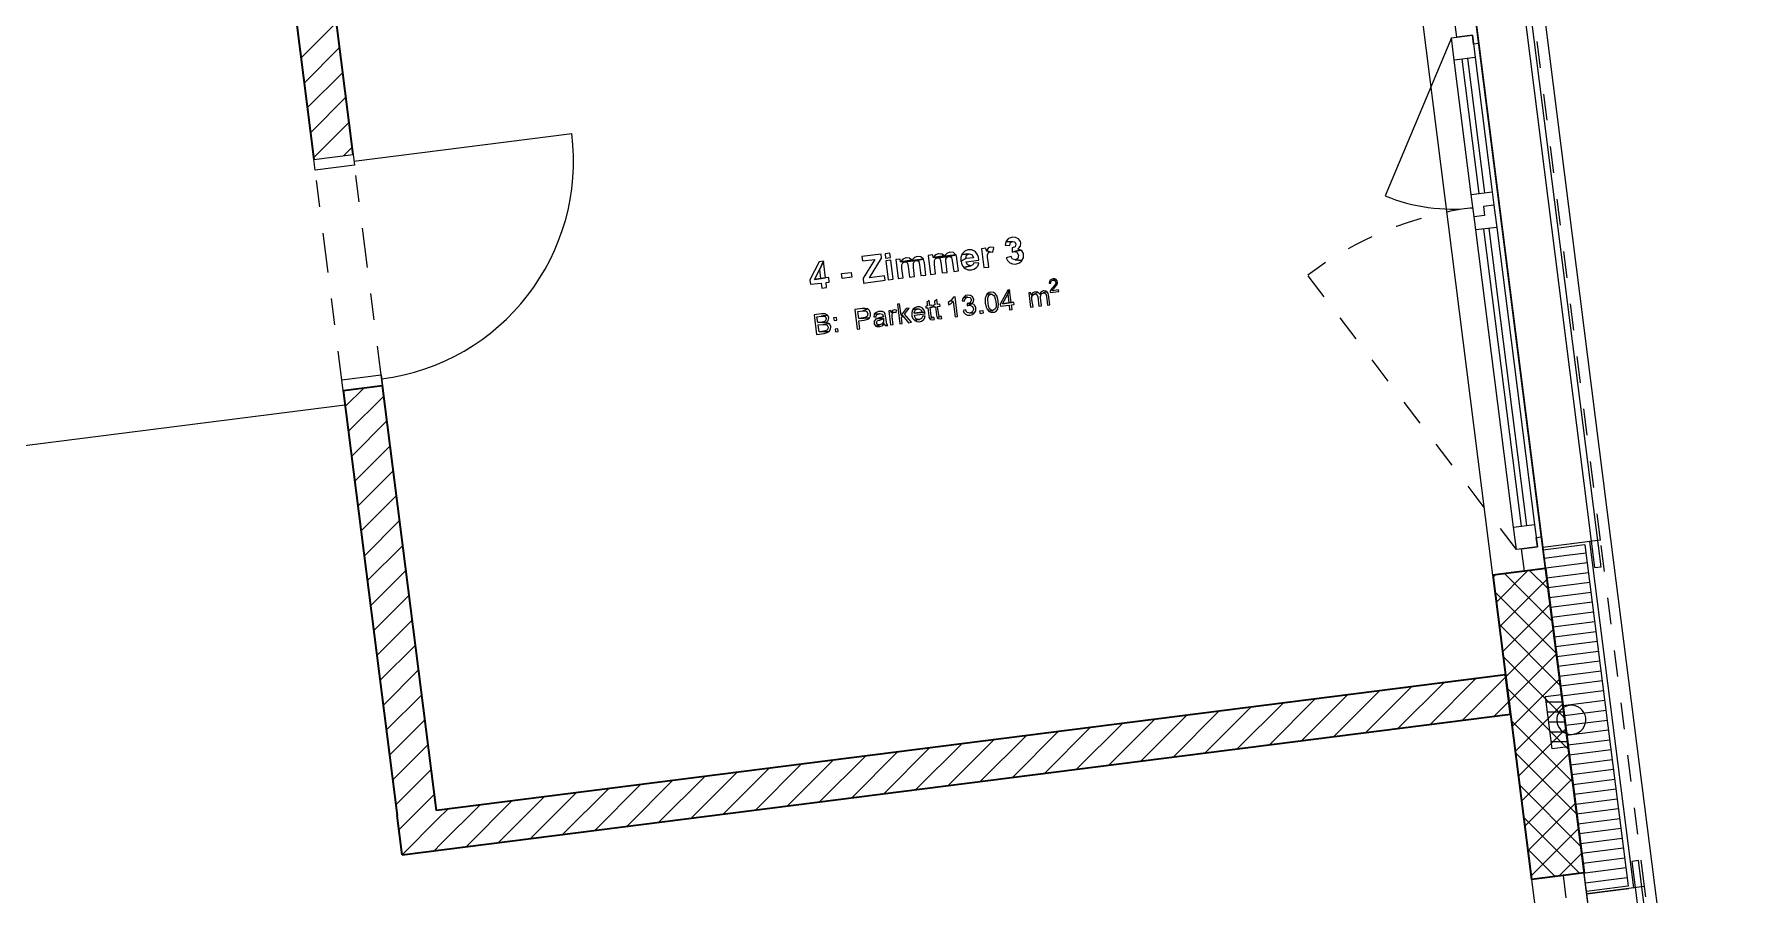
# Model space of a CAD drawing. Header units: metres. Extents: x 2713679.5 to 2713747.3, y 1226017.1 to 1226104.2.
# Drawn here: x 2713704.57 to 2713711.03, y 1226025.44 to 1226028.69 of the extents above; entities that cross this region are included whole.
import ezdxf

# ---------------------------------------------------------------- set-up
doc = ezdxf.new("R2010")
doc.units = ezdxf.units.M
doc.header["$MEASUREMENT"] = 0
doc.linetypes.add('Strich 2_1mm', pattern=[0.15, 0.1, -0.05])
doc.linetypes.add('Strichpunkt 3_1_1mm Achsen', pattern=[0.25, 0.15, -0.05, 0, -0.05])
doc.layers.add('plangrafiken', color=251, linetype='Continuous')
doc.layers.add('waende_stuetzen', color=250, linetype='Continuous')
doc.layers.add('raum', color=7, linetype='Continuous', true_color=0x000000)
doc.layers.add('texte', color=7, linetype='Continuous', true_color=0x000000)

msp = doc.modelspace()

# ---------------------------------------------------------------- linework, layer by layer
at = {"layer": 'plangrafiken', "color": 7, "linetype": 'Continuous', "lineweight": 13}
for p, q in [((2713710.195, 1226028.8156), (2713710.467, 1226026.6728)), ((2713710.4918, 1226026.6759), (2713710.2198, 1226028.8187)), ((2713710.467, 1226026.6728), (2713710.4918, 1226026.6759)), ((2713710.2845, 1226026.1646), (2713710.345, 1226026.1646)), ((2713710.2893, 1226026.1271), (2713710.3497, 1226026.1271)), ((2713710.294, 1226026.0896), (2713710.3545, 1226026.0896)), ((2713710.2988, 1226026.0521), (2713710.3593, 1226026.0521)), ((2713710.3035, 1226026.0146), (2713710.364, 1226026.0146)), ((2713710.6328, 1226025.5648), (2713710.608, 1226025.5617)), ((2713710.608, 1226025.5617), (2713710.9529, 1226022.8435)), ((2713710.9777, 1226022.8466), (2713710.6328, 1226025.5648))]:
    msp.add_line(p, q, dxfattribs=at)
at = {"layer": 'plangrafiken', "color": 7, "linetype": 'Continuous', "lineweight": 18}
for p, q in [((2713710.2818, 1226026.1856), (2713710.3414, 1226026.1931)), ((2713710.3414, 1226026.1931), (2713710.3665, 1226025.9947)), ((2713710.307, 1226025.9872), (2713710.2818, 1226026.1856)), ((2713710.3665, 1226025.9947), (2713710.307, 1226025.9872))]:
    msp.add_line(p, q, dxfattribs=at)
for start, end in [(97.23257, 277.23258), (277.23258, 97.23257)]:
    msp.add_arc((2713710.3787, 1226026.0971), 0.055, start, end, dxfattribs=at)
at = {"layer": 'raum', "color": 255, "linetype": 'Continuous', "lineweight": 13}
msp.add_line((2713704.5019, 1226027.1304), (2713705.7419, 1226027.2878), dxfattribs=at)
at = {"layer": 'texte'}
for points in [[(2713708.0996, 1226027.8734), (2713708.0972, 1226027.8734), (2713708.0856, 1226027.8687), (2713708.077, 1226027.8602), (2713708.0739, 1226027.8563), (2713708.1019, 1226027.8594), (2713708.1128, 1226027.8563), (2713708.1135, 1226027.8555), (2713708.1182, 1226027.8439), (2713708.0902, 1226027.8408), (2713708.0708, 1226027.8314), (2713708.0716, 1226027.8299), (2713708.0747, 1226027.8175), (2713708.0817, 1226027.8074), (2713708.1089, 1226027.8128), (2713708.1089, 1226027.8128), (2713708.0972, 1226027.8167), (2713708.0964, 1226027.8175), (2713708.091, 1226027.8291), (2713708.1392, 1226027.8346), (2713708.1369, 1226027.8462), (2713708.1322, 1226027.8579), (2713708.126, 1226027.8664), (2713708.1229, 1226027.8687), (2713708.112, 1226027.8734)], [(2713708.1656, 1226027.8804), (2713708.1485, 1226027.8781), (2713708.1571, 1226027.8066), (2713708.1765, 1226027.8089), (2713708.1734, 1226027.8307), (2713708.1718, 1226027.8454), (2713708.1718, 1226027.8555), (2713708.1757, 1226027.8641), (2713708.1819, 1226027.8664), (2713708.1672, 1226027.8703)], [(2713708.1819, 1226027.8843), (2713708.1742, 1226027.8812), (2713708.1742, 1226027.8804), (2713708.1672, 1226027.8703), (2713708.1819, 1226027.8664), (2713708.1913, 1226027.8649), (2713708.1951, 1226027.882), (2713708.1944, 1226027.8827)], [(2713708.2402, 1226027.9037), (2713708.2379, 1226027.8913), (2713708.2558, 1226027.8905), (2713708.2589, 1226027.9014), (2713708.2666, 1226027.9053)], [(2713708.2651, 1226027.9216), (2713708.262, 1226027.9208), (2713708.2511, 1226027.9162), (2713708.2495, 1226027.9154), (2713708.2418, 1226027.9068), (2713708.2402, 1226027.9037), (2713708.2666, 1226027.9053), (2713708.2752, 1226027.9037), (2713708.2791, 1226027.8959), (2713708.276, 1226027.8858), (2713708.276, 1226027.8858), (2713708.2651, 1226027.8812), (2713708.2643, 1226027.8656), (2713708.2729, 1226027.868), (2713708.2977, 1226027.8726), (2713708.2861, 1226027.8765), (2713708.2892, 1226027.8788), (2713708.2962, 1226027.8882), (2713708.2977, 1226027.8998), (2713708.2962, 1226027.9053), (2713708.2892, 1226027.9154), (2713708.2884, 1226027.9154), (2713708.2775, 1226027.9208)], [(2713708.2977, 1226027.8726), (2713708.2729, 1226027.868), (2713708.283, 1226027.8649), (2713708.283, 1226027.8649), (2713708.2884, 1226027.854), (2713708.2884, 1226027.8532), (2713708.2861, 1226027.8415), (2713708.2767, 1226027.8361), (2713708.3016, 1226027.833), (2713708.307, 1226027.8439), (2713708.3078, 1226027.8555), (2713708.307, 1226027.8602), (2713708.3008, 1226027.8703)], [(2713707.5509, 1226027.8307), (2713707.5346, 1226027.8283), (2713707.4996, 1226027.7599), (2713707.5019, 1226027.7436), (2713707.5423, 1226027.7483), (2713707.5447, 1226027.7289), (2713707.5633, 1226027.7312), (2713707.561, 1226027.7506), (2713707.5726, 1226027.7522), (2713707.5711, 1226027.7693), (2713707.5587, 1226027.7677), (2713707.5175, 1226027.7623), (2713707.5361, 1226027.7988)], [(2713707.5509, 1226027.8307), (2713707.5361, 1226027.7988), (2713707.54, 1226027.7654), (2713707.5175, 1226027.7623), (2713707.5587, 1226027.7677)], [(2713707.7693, 1226027.8579), (2713707.6962, 1226027.8485), (2713707.6985, 1226027.8322), (2713707.7452, 1226027.8377), (2713707.7009, 1226027.7669), (2713707.7032, 1226027.7483), (2713707.784, 1226027.7592), (2713707.7817, 1226027.7755), (2713707.725, 1226027.7685), (2713707.7708, 1226027.8423)], [(2713707.8027, 1226027.8618), (2713707.784, 1226027.8594), (2713707.7864, 1226027.8423), (2713707.805, 1226027.8447)], [(2713707.8066, 1226027.8346), (2713707.7871, 1226027.8322), (2713707.7965, 1226027.7607), (2713707.8151, 1226027.7631)], [(2713707.8415, 1226027.8392), (2713707.8244, 1226027.8369), (2713707.8338, 1226027.7654), (2713707.8524, 1226027.7677), (2713707.8478, 1226027.8027), (2713707.8478, 1226027.8058), (2713707.8478, 1226027.8175), (2713707.8516, 1226027.8252), (2713707.8594, 1226027.8283), (2713707.9022, 1226027.8338), (2713707.9294, 1226027.8392), (2713707.9294, 1226027.8392), (2713707.8431, 1226027.8291)], [(2713707.906, 1226027.8493), (2713707.8952, 1226027.8447), (2713707.8944, 1226027.8439), (2713707.8858, 1226027.8346), (2713707.8431, 1226027.8291), (2713707.9294, 1226027.8392), (2713707.92, 1226027.8478), (2713707.9185, 1226027.8478)], [(2713707.8641, 1226027.8439), (2713707.8625, 1226027.8431), (2713707.8516, 1226027.8392), (2713707.8431, 1226027.8291), (2713707.8858, 1226027.8346), (2713707.8765, 1226027.8423), (2713707.8765, 1226027.8423)], [(2713707.9022, 1226027.8338), (2713707.8594, 1226027.8283), (2713707.8656, 1226027.8276), (2713707.8687, 1226027.8237), (2713707.8695, 1226027.8229), (2713707.8718, 1226027.8105), (2713707.8765, 1226027.7708), (2713707.8959, 1226027.7732), (2713707.8913, 1226027.8074), (2713707.8913, 1226027.8112), (2713707.8913, 1226027.8229), (2713707.8952, 1226027.8307)], [(2713707.9294, 1226027.8392), (2713707.9022, 1226027.8338), (2713707.9115, 1226027.8307), (2713707.9115, 1226027.8299), (2713707.9146, 1226027.8175), (2713707.92, 1226027.7763), (2713707.9387, 1226027.7786), (2713707.9332, 1226027.8244), (2713707.9325, 1226027.8283)], [(2713707.9651, 1226027.8548), (2713707.9472, 1226027.8524), (2713707.9566, 1226027.7809), (2713707.9752, 1226027.7833), (2713707.9713, 1226027.8182), (2713707.9705, 1226027.8213), (2713707.9705, 1226027.833), (2713707.9752, 1226027.8408), (2713707.9822, 1226027.8439), (2713708.0257, 1226027.8493), (2713708.0529, 1226027.8548), (2713708.0521, 1226027.8555), (2713707.9659, 1226027.8454)], [(2713708.0296, 1226027.8649), (2713708.018, 1226027.8602), (2713708.0172, 1226027.8602), (2713708.0086, 1226027.8509), (2713707.9659, 1226027.8454), (2713708.0521, 1226027.8555), (2713708.0428, 1226027.8633), (2713708.042, 1226027.8641)], [(2713707.9869, 1226027.8594), (2713707.9853, 1226027.8594), (2713707.9744, 1226027.8548), (2713707.9659, 1226027.8454), (2713708.0086, 1226027.8509), (2713707.9993, 1226027.8579), (2713707.9993, 1226027.8579)], [(2713708.0257, 1226027.8493), (2713707.9822, 1226027.8439), (2713707.9884, 1226027.8431), (2713707.9923, 1226027.8392), (2713707.9923, 1226027.8384), (2713707.9946, 1226027.826), (2713708.0001, 1226027.7864), (2713708.0187, 1226027.7887), (2713708.0148, 1226027.8229), (2713708.0141, 1226027.8268), (2713708.0141, 1226027.8384), (2713708.0187, 1226027.8462)], [(2713708.0529, 1226027.8548), (2713708.0257, 1226027.8493), (2713708.0343, 1226027.8462), (2713708.035, 1226027.8454), (2713708.0382, 1226027.833), (2713708.0436, 1226027.7918), (2713708.0622, 1226027.7941), (2713708.056, 1226027.84), (2713708.056, 1226027.8439)], [(2713708.0739, 1226027.8563), (2713708.0708, 1226027.8447), (2713708.0708, 1226027.8314), (2713708.0902, 1226027.8408), (2713708.0902, 1226027.8415), (2713708.0926, 1226027.8532), (2713708.1019, 1226027.8594)], [(2713708.1198, 1226027.8244), (2713708.1166, 1226027.8167), (2713708.1089, 1226027.8128), (2713708.0817, 1226027.8074), (2713708.0871, 1226027.8027), (2713708.0972, 1226027.7988), (2713708.1104, 1226027.7988), (2713708.1198, 1226027.8011), (2713708.1299, 1226027.8066), (2713708.1345, 1226027.812), (2713708.1392, 1226027.8237)], [(2713708.2604, 1226027.8485), (2713708.2425, 1226027.8439), (2713708.2472, 1226027.8338), (2713708.2558, 1226027.8252), (2713708.2659, 1226027.8206), (2713708.2791, 1226027.8198), (2713708.2806, 1226027.8206), (2713708.2923, 1226027.8244), (2713708.3016, 1226027.8322), (2713708.3016, 1226027.833), (2713708.2767, 1226027.8361), (2713708.2666, 1226027.8384)], [(2713707.6216, 1226027.7654), (2713707.6193, 1226027.784), (2713707.6566, 1226027.7887), (2713707.6589, 1226027.77), (2713707.6216, 1226027.7654)], [(2713708.419, 1226027.7638), (2713708.4135, 1226027.7623), (2713708.4089, 1226027.7592), (2713708.4057, 1226027.7545), (2713708.405, 1226027.7475), (2713708.4112, 1226027.7475), (2713708.4112, 1226027.7498), (2713708.4127, 1226027.7553), (2713708.4135, 1226027.7561), (2713708.4197, 1226027.7592), (2713708.4306, 1226027.7615), (2713708.426, 1226027.7638)], [(2713708.4306, 1226027.7615), (2713708.4197, 1226027.7592), (2713708.4205, 1226027.7592), (2713708.4267, 1226027.7576), (2713708.4267, 1226027.7568), (2713708.4298, 1226027.7514), (2713708.4298, 1226027.7498), (2713708.4283, 1226027.7436), (2713708.4275, 1226027.7428), (2713708.4236, 1226027.7382), (2713708.419, 1226027.732), (2713708.4151, 1226027.7281), (2713708.412, 1226027.7234), (2713708.4112, 1226027.7226), (2713708.4089, 1226027.7164), (2713708.4081, 1226027.7125), (2713708.4407, 1226027.7164), (2713708.4399, 1226027.7226), (2713708.4158, 1226027.7195), (2713708.4182, 1226027.7226), (2713708.419, 1226027.7242), (2713708.4244, 1226027.7296), (2713708.4291, 1226027.7351), (2713708.4322, 1226027.7397), (2713708.4329, 1226027.7405), (2713708.4361, 1226027.746), (2713708.4361, 1226027.7522), (2713708.4353, 1226027.7568)], [(2713707.9511, 1226027.6822), (2713707.9426, 1226027.6752), (2713707.9441, 1226027.662), (2713707.9379, 1226027.6612), (2713707.9387, 1226027.6543), (2713707.9457, 1226027.655), (2713707.9496, 1226027.6239), (2713707.9496, 1226027.6224), (2713707.9519, 1226027.6138), (2713707.9643, 1226027.6177), (2713707.9612, 1226027.6185), (2713707.9597, 1226027.6201), (2713707.9581, 1226027.6247), (2713707.9542, 1226027.6566), (2713707.9636, 1226027.6574), (2713707.9628, 1226027.6644), (2713707.9534, 1226027.6636)], [(2713707.9799, 1226027.6861), (2713707.9713, 1226027.6791), (2713707.9729, 1226027.6659), (2713707.9667, 1226027.6651), (2713707.9674, 1226027.6581), (2713707.9744, 1226027.6589), (2713707.9783, 1226027.6278), (2713707.9783, 1226027.6263), (2713707.9806, 1226027.617), (2713707.9931, 1226027.6216), (2713707.99, 1226027.6216), (2713707.9884, 1226027.6232), (2713707.9869, 1226027.6286), (2713707.983, 1226027.6597), (2713707.9923, 1226027.6612), (2713707.9915, 1226027.6682), (2713707.9822, 1226027.6675)], [(2713708.0319, 1226027.6807), (2713708.0234, 1226027.6745), (2713708.0249, 1226027.6659), (2713708.0257, 1226027.6659), (2713708.0343, 1226027.6714), (2713708.035, 1226027.6721), (2713708.042, 1226027.6791)], [(2713708.049, 1226027.6962), (2713708.0428, 1226027.6954), (2713708.042, 1226027.6931), (2713708.0358, 1226027.6846), (2713708.0319, 1226027.6807), (2713708.042, 1226027.6791), (2713708.049, 1226027.6208), (2713708.0584, 1226027.6216)], [(2713708.0817, 1226027.6954), (2713708.0778, 1226027.69), (2713708.0755, 1226027.6807), (2713708.0848, 1226027.6799), (2713708.0848, 1226027.6822), (2713708.0879, 1226027.6908), (2713708.0887, 1226027.6908), (2713708.0964, 1226027.6947)], [(2713708.0957, 1226027.7024), (2713708.0887, 1226027.7009), (2713708.0817, 1226027.6954), (2713708.0964, 1226027.6947), (2713708.0972, 1226027.6947), (2713708.1058, 1226027.6931), (2713708.1104, 1226027.6846), (2713708.1104, 1226027.683), (2713708.1065, 1226027.6752), (2713708.1058, 1226027.6737), (2713708.0964, 1226027.6706), (2713708.112, 1226027.6698), (2713708.1182, 1226027.6768), (2713708.1198, 1226027.6861), (2713708.1198, 1226027.6861), (2713708.1159, 1226027.6954), (2713708.1151, 1226027.6962), (2713708.1073, 1226027.7017), (2713708.105, 1226027.7017)], [(2713708.1703, 1226027.7079), (2713708.1672, 1226027.7032), (2713708.1641, 1226027.6939), (2713708.1633, 1226027.6923), (2713708.1625, 1226027.683), (2713708.1633, 1226027.6721), (2713708.1641, 1226027.6682), (2713708.1664, 1226027.6574), (2713708.1703, 1226027.6496), (2713708.1749, 1226027.6434), (2713708.1757, 1226027.6426), (2713708.192, 1226027.6449), (2713708.1881, 1226027.6449), (2713708.1804, 1226027.6496), (2713708.178, 1226027.6535), (2713708.1749, 1226027.6612), (2713708.1734, 1226027.6737), (2713708.1726, 1226027.683), (2713708.1726, 1226027.6923), (2713708.1749, 1226027.6993), (2713708.1757, 1226027.7017), (2713708.1843, 1226027.7063)], [(2713708.1827, 1226027.7133), (2713708.178, 1226027.7125), (2713708.1703, 1226027.7079), (2713708.1843, 1226027.7063), (2713708.1874, 1226027.7063), (2713708.1951, 1226027.7017), (2713708.1975, 1226027.6978), (2713708.2006, 1226027.6892), (2713708.2029, 1226027.6776), (2713708.2037, 1226027.669), (2713708.2037, 1226027.6589), (2713708.2014, 1226027.6527), (2713708.1998, 1226027.6496), (2713708.192, 1226027.6449), (2713708.1757, 1226027.6426), (2713708.1835, 1226027.6379), (2713708.1928, 1226027.6379), (2713708.1982, 1226027.6387), (2713708.206, 1226027.6434), (2713708.2091, 1226027.648), (2713708.2122, 1226027.6574), (2713708.2122, 1226027.6589), (2713708.213, 1226027.6675), (2713708.2122, 1226027.6783), (2713708.2107, 1226027.6877), (2713708.2084, 1226027.6962), (2713708.2076, 1226027.6986), (2713708.2021, 1226027.7063), (2713708.2014, 1226027.7071), (2713708.1936, 1226027.7125), (2713708.1928, 1226027.7125)], [(2713708.255, 1226027.7226), (2713708.248, 1226027.7211), (2713708.22, 1226027.669), (2713708.2208, 1226027.6605), (2713708.2534, 1226027.6644), (2713708.255, 1226027.6465), (2713708.2643, 1226027.648), (2713708.262, 1226027.6659), (2713708.2721, 1226027.6675), (2713708.2713, 1226027.6752), (2713708.2612, 1226027.6745), (2713708.2286, 1226027.6698), (2713708.248, 1226027.7063)], [(2713708.255, 1226027.7226), (2713708.248, 1226027.7063), (2713708.2519, 1226027.6729), (2713708.2286, 1226027.6698), (2713708.2612, 1226027.6745)], [(2713708.3358, 1226027.7118), (2713708.3273, 1226027.711), (2713708.3342, 1226027.6566), (2713708.3436, 1226027.6581), (2713708.3397, 1226027.6861), (2713708.3397, 1226027.6884), (2713708.3397, 1226027.6978), (2713708.3444, 1226027.704), (2713708.3366, 1226027.704)], [(2713708.3521, 1226027.7149), (2713708.3513, 1226027.7149), (2713708.3428, 1226027.7118), (2713708.3366, 1226027.704), (2713708.3444, 1226027.704), (2713708.3506, 1226027.7071), (2713708.3622, 1226027.7141), (2713708.3614, 1226027.7141)], [(2713708.3622, 1226027.7141), (2713708.3506, 1226027.7071), (2713708.3583, 1226027.7048), (2713708.3583, 1226027.7048), (2713708.3622, 1226027.6962), (2713708.3661, 1226027.6612), (2713708.3754, 1226027.662), (2713708.3716, 1226027.6931), (2713708.3716, 1226027.6978), (2713708.3739, 1226027.7063), (2713708.3747, 1226027.7071), (2713708.3684, 1226027.7079)], [(2713708.384, 1226027.7188), (2713708.3824, 1226027.7188), (2713708.3739, 1226027.7149), (2713708.3684, 1226027.7079), (2713708.3747, 1226027.7071), (2713708.3824, 1226027.711), (2713708.3964, 1226027.7164), (2713708.3933, 1226027.718)], [(2713708.3964, 1226027.7164), (2713708.3824, 1226027.711), (2713708.3886, 1226027.7102), (2713708.3918, 1226027.7071), (2713708.3941, 1226027.6986), (2713708.398, 1226027.6651), (2713708.4073, 1226027.6659), (2713708.4026, 1226027.7032), (2713708.4011, 1226027.7094)], [(2713707.5439, 1226027.6325), (2713707.5159, 1226027.6286), (2713707.5252, 1226027.554), (2713707.554, 1226027.5579), (2713707.5571, 1226027.5587), (2713707.5657, 1226027.561), (2713707.5734, 1226027.5657), (2713707.5346, 1226027.5641), (2713707.5315, 1226027.5898), (2713707.5486, 1226027.5921), (2713707.5719, 1226027.596), (2713707.5625, 1226027.5991), (2713707.5633, 1226027.5999), (2713707.5299, 1226027.5991), (2713707.5268, 1226027.6208), (2713707.5423, 1226027.6232), (2713707.5664, 1226027.6271), (2713707.5579, 1226027.6317), (2713707.554, 1226027.6325)], [(2713707.5664, 1226027.6271), (2713707.5423, 1226027.6232), (2713707.5447, 1226027.6232), (2713707.5532, 1226027.6232), (2713707.5587, 1226027.6201), (2713707.5618, 1226027.6138), (2713707.5602, 1226027.6076), (2713707.5556, 1226027.603), (2713707.5462, 1226027.6006), (2713707.5299, 1226027.5991), (2713707.5633, 1226027.5999), (2713707.5695, 1226027.6069), (2713707.5711, 1226027.6162), (2713707.5711, 1226027.617), (2713707.5672, 1226027.6255)], [(2713707.6006, 1226027.6185), (2713707.5897, 1226027.617), (2713707.5913, 1226027.6069), (2713707.6014, 1226027.6084)], [(2713707.6978, 1226027.6519), (2713707.6698, 1226027.648), (2713707.6791, 1226027.5742), (2713707.6892, 1226027.575), (2713707.6853, 1226027.6053), (2713707.7048, 1226027.6076), (2713707.7102, 1226027.6092), (2713707.7195, 1226027.6123), (2713707.7257, 1226027.617), (2713707.6846, 1226027.6138), (2713707.6807, 1226027.641), (2713707.7001, 1226027.6434), (2713707.7188, 1226027.6504), (2713707.7188, 1226027.6504), (2713707.7094, 1226027.6527), (2713707.7079, 1226027.6527)], [(2713707.7188, 1226027.6504), (2713707.7001, 1226027.6434), (2713707.7094, 1226027.6434), (2713707.7156, 1226027.6403), (2713707.7195, 1226027.6325), (2713707.7195, 1226027.6302), (2713707.7164, 1226027.6216), (2713707.7133, 1226027.6193), (2713707.7032, 1226027.617), (2713707.6846, 1226027.6138), (2713707.7257, 1226027.617), (2713707.7289, 1226027.6247), (2713707.7296, 1226027.634), (2713707.7289, 1226027.6348), (2713707.7257, 1226027.6442)], [(2713707.7436, 1226027.6309), (2713707.7436, 1226027.6302), (2713707.7413, 1226027.6208), (2713707.7498, 1226027.6208), (2713707.7537, 1226027.6294), (2713707.7537, 1226027.6294), (2713707.763, 1226027.6325)], [(2713707.7537, 1226027.6138), (2713707.7475, 1226027.61), (2713707.7436, 1226027.6037), (2713707.7428, 1226027.596), (2713707.7436, 1226027.5929), (2713707.7491, 1226027.5859), (2713707.7638, 1226027.5905), (2713707.7561, 1226027.5921), (2713707.7522, 1226027.5975), (2713707.7529, 1226027.6022), (2713707.7561, 1226027.6061), (2713707.7638, 1226027.6084), (2713707.7708, 1226027.6107), (2713707.7786, 1226027.6138)], [(2713707.763, 1226027.6403), (2713707.7599, 1226027.6403), (2713707.7514, 1226027.6372), (2713707.7506, 1226027.6372), (2713707.7436, 1226027.6309), (2713707.763, 1226027.6325), (2713707.7646, 1226027.6333), (2713707.7739, 1226027.6309), (2713707.777, 1226027.6232), (2713707.7778, 1226027.6208), (2713707.7724, 1226027.6193), (2713707.7615, 1226027.6162), (2713707.7537, 1226027.6138), (2713707.7786, 1226027.6138), (2713707.7786, 1226027.6107), (2713707.7786, 1226027.6014), (2713707.7732, 1226027.5944), (2713707.7732, 1226027.5944), (2713707.7817, 1226027.5936), (2713707.7848, 1226027.5874), (2713707.7941, 1226027.5882), (2713707.791, 1226027.5944), (2713707.7902, 1226027.5991), (2713707.7879, 1226027.6107), (2713707.7864, 1226027.6232), (2713707.7848, 1226027.6309), (2713707.7817, 1226027.6372), (2713707.7747, 1226027.6403), (2713707.7732, 1226027.6403)], [(2713707.8066, 1226027.6449), (2713707.798, 1226027.6434), (2713707.805, 1226027.5898), (2713707.8143, 1226027.5913), (2713707.8105, 1226027.6193), (2713707.8105, 1226027.6208), (2713707.8112, 1226027.6302), (2713707.8136, 1226027.6356), (2713707.819, 1226027.6379), (2713707.8073, 1226027.6364)], [(2713707.8182, 1226027.6473), (2713707.8128, 1226027.6449), (2713707.812, 1226027.6449), (2713707.8073, 1226027.6364), (2713707.819, 1226027.6379), (2713707.826, 1226027.6372), (2713707.8276, 1226027.6457), (2713707.8276, 1226027.6457)], [(2713707.8392, 1226027.6698), (2713707.8307, 1226027.669), (2713707.84, 1226027.5944), (2713707.8493, 1226027.5952), (2713707.8462, 1226027.617), (2713707.8516, 1226027.6239), (2713707.8446, 1226027.6271)], [(2713707.8757, 1226027.6535), (2713707.8641, 1226027.6519), (2713707.8446, 1226027.6271), (2713707.8516, 1226027.6239), (2713707.8734, 1226027.5983), (2713707.8843, 1226027.5999), (2713707.8579, 1226027.6309)], [(2713707.8897, 1226027.6488), (2713707.8882, 1226027.6457), (2713707.8851, 1226027.6372), (2713707.8851, 1226027.6271), (2713707.8858, 1226027.6232), (2713707.8889, 1226027.6138), (2713707.8952, 1226027.6076), (2713707.9138, 1226027.61), (2713707.9099, 1226027.61), (2713707.9022, 1226027.6131), (2713707.8983, 1226027.617), (2713707.8952, 1226027.6263), (2713707.9356, 1226027.6317), (2713707.9348, 1226027.634), (2713707.934, 1226027.6379), (2713707.8944, 1226027.634), (2713707.8944, 1226027.6372), (2713707.8983, 1226027.6457), (2713707.8998, 1226027.6473), (2713707.9076, 1226027.6511)], [(2713707.9068, 1226027.6589), (2713707.9053, 1226027.6581), (2713707.8967, 1226027.655), (2713707.8897, 1226027.6488), (2713707.9076, 1226027.6511), (2713707.9115, 1226027.6511), (2713707.92, 1226027.6473), (2713707.9208, 1226027.6465), (2713707.9247, 1226027.6379), (2713707.8944, 1226027.634), (2713707.934, 1226027.6379), (2713707.9309, 1226027.6473), (2713707.9255, 1226027.6535), (2713707.9247, 1226027.6543), (2713707.9161, 1226027.6581)], [(2713707.9262, 1226027.6232), (2713707.9262, 1226027.6216), (2713707.9216, 1226027.6138), (2713707.9138, 1226027.61), (2713707.8952, 1226027.6076), (2713707.8967, 1226027.6061), (2713707.9045, 1226027.603), (2713707.9146, 1226027.6022), (2713707.9216, 1226027.6045), (2713707.9294, 1226027.6092), (2713707.9332, 1226027.6138), (2713707.9364, 1226027.6232)], [(2713707.9682, 1226027.6185), (2713707.9643, 1226027.6177), (2713707.9519, 1226027.6138), (2713707.9558, 1226027.61), (2713707.9643, 1226027.6092), (2713707.9705, 1226027.6107)], [(2713707.997, 1226027.6224), (2713707.9931, 1226027.6216), (2713707.9806, 1226027.617), (2713707.9853, 1226027.6138), (2713707.9931, 1226027.6131), (2713707.9993, 1226027.6146)], [(2713708.0879, 1226027.6465), (2713708.0793, 1226027.6442), (2713708.0825, 1226027.6372), (2713708.0887, 1226027.6302), (2713708.0957, 1226027.6271), (2713708.1058, 1226027.6263), (2713708.1065, 1226027.6263), (2713708.1159, 1226027.6294), (2713708.1229, 1226027.6356), (2713708.105, 1226027.634), (2713708.1042, 1226027.634), (2713708.0949, 1226027.6364), (2713708.0933, 1226027.6379)], [(2713708.0949, 1226027.6706), (2713708.0949, 1226027.662), (2713708.1019, 1226027.6644), (2713708.1112, 1226027.6698), (2713708.112, 1226027.6698), (2713708.0964, 1226027.6706)], [(2713708.1112, 1226027.6698), (2713708.1019, 1226027.6644), (2713708.1042, 1226027.6644), (2713708.1128, 1226027.6612), (2713708.1143, 1226027.6597), (2713708.1182, 1226027.6511), (2713708.1182, 1226027.6488), (2713708.1151, 1226027.6403), (2713708.1128, 1226027.6379), (2713708.105, 1226027.634), (2713708.1229, 1226027.6356), (2713708.1268, 1226027.6434), (2713708.1275, 1226027.6527), (2713708.1268, 1226027.6566), (2713708.1221, 1226027.6644), (2713708.1205, 1226027.6667)], [(2713708.1446, 1226027.6325), (2713708.1431, 1226027.6434), (2713708.154, 1226027.6442), (2713708.1547, 1226027.634), (2713708.1446, 1226027.6325)], [(2713707.5719, 1226027.596), (2713707.5486, 1226027.5921), (2713707.5501, 1226027.5921), (2713707.5594, 1226027.5921), (2713707.5657, 1226027.589), (2713707.5688, 1226027.582), (2713707.568, 1226027.575), (2713707.5649, 1226027.5703), (2713707.5594, 1226027.568), (2713707.5532, 1226027.5664), (2713707.5346, 1226027.5641), (2713707.5734, 1226027.5657), (2713707.5781, 1226027.5734), (2713707.5781, 1226027.5734), (2713707.5789, 1226027.5828), (2713707.5789, 1226027.5859), (2713707.5742, 1226027.5936)], [(2713707.6061, 1226027.575), (2713707.5952, 1226027.5734), (2713707.5967, 1226027.5633), (2713707.6068, 1226027.5649)], [(2713707.7732, 1226027.5944), (2713707.7638, 1226027.5905), (2713707.7491, 1226027.5859), (2713707.7529, 1226027.5835), (2713707.763, 1226027.5835), (2713707.7638, 1226027.5835), (2713707.7732, 1226027.5866), (2713707.7739, 1226027.5874), (2713707.7817, 1226027.5936)]]:
    msp.add_lwpolyline(points, close=True, dxfattribs=at)
at = {"layer": 'waende_stuetzen', "color": 7, "linetype": 'Continuous', "lineweight": 18}
for p, q in [((2713710.8808, 1226021.9422), (2713707.5779, 1226047.9685)), ((2713710.8808, 1226021.9422), (2713707.9455, 1226045.0717)), ((2713710.8808, 1226021.9422), (2713708.7229, 1226038.9458)), ((2713710.4693, 1226026.7738), (2713710.2709, 1226026.7487)), ((2713710.4296, 1226026.7688), (2713710.2709, 1226026.7487)), ((2713710.4494, 1226026.7713), (2713710.4296, 1226026.7688)), ((2713710.6156, 1226025.4618), (2713710.4494, 1226026.7713)), ((2713710.4891, 1226026.7764), (2713710.4693, 1226026.7738)), ((2713710.2709, 1226026.7487), (2713710.2809, 1226026.6693)), ((2713710.2709, 1226026.7487), (2713710.2721, 1226026.7387)), ((2713710.4284, 1226026.7586), (2713710.2721, 1226026.7387)), ((2713710.2721, 1226026.7387), (2713710.2809, 1226026.6693)), ((2713710.4284, 1226026.7586), (2713710.4308, 1226026.7589)), ((2713710.4397, 1226026.6894), (2713710.4308, 1226026.7589)), ((2713710.5857, 1226025.5387), (2713710.4397, 1226026.6894)), ((2713710.437, 1226025.4392), (2713710.427, 1226025.5185)), ((2713710.4358, 1226025.4491), (2713710.427, 1226025.5185)), ((2713710.5945, 1226025.4692), (2713710.5857, 1226025.5387)), ((2713710.4358, 1226025.4491), (2713710.592, 1226025.4689)), ((2713710.437, 1226025.4392), (2713710.4358, 1226025.4491)), ((2713710.6354, 1226025.4644), (2713710.437, 1226025.4392)), ((2713710.437, 1226025.4392), (2713710.5958, 1226025.4593)), ((2713710.592, 1226025.4689), (2713710.5945, 1226025.4692)), ((2713710.6156, 1226025.4618), (2713710.5958, 1226025.4593)), ((2713710.6553, 1226025.4669), (2713710.6354, 1226025.4644))]:
    msp.add_line(p, q, dxfattribs=at)
at = {"layer": 'waende_stuetzen', "color": 7, "linetype": 'Continuous', "lineweight": 35}
for p, q in [((2713705.2126, 1226031.4593), (2713705.6242, 1226028.2153)), ((2713705.773, 1226028.2342), (2713705.6849, 1226028.9287)), ((2713705.735, 1226027.3423), (2713705.8838, 1226027.3612)), ((2713706.0878, 1226025.7541), (2713705.8838, 1226027.3612)), ((2713705.735, 1226027.3423), (2713705.939, 1226025.7352)), ((2713710.2016, 1226026.6592), (2713710.0825, 1226026.6441)), ((2713710.0825, 1226026.6441), (2713710.2286, 1226025.4934)), ((2713710.2809, 1226026.6693), (2713710.2016, 1226026.6592)), ((2713710.2809, 1226026.6693), (2713710.427, 1226025.5185)), ((2713710.1304, 1226026.2671), (2713706.0878, 1226025.7541)), ((2713710.1492, 1226026.1183), (2713710.1304, 1226026.2671)), ((2713705.9579, 1226025.5864), (2713710.1492, 1226026.1183)), ((2713705.9579, 1226025.5864), (2713705.939, 1226025.7352)), ((2713710.3476, 1226025.5085), (2713710.2286, 1226025.4934)), ((2713710.427, 1226025.5185), (2713710.3476, 1226025.5085))]:
    msp.add_line(p, q, dxfattribs=at)
at = {"layer": 'waende_stuetzen', "color": 7, "linetype": 'Continuous', "lineweight": 13}
for p, q in [((2713710.014, 1226028.7724), (2713710.0291, 1226028.6534)), ((2713710.0825, 1226026.6441), (2713709.8156, 1226028.7473)), ((2713709.9454, 1226028.678), (2713709.9347, 1226028.7624)), ((2713710.5288, 1226026.7814), (2713710.282, 1226028.7258)), ((2713709.9255, 1226028.6755), (2713709.6749, 1226028.0785)), ((2713709.9255, 1226028.6755), (2713710.0049, 1226028.6856)), ((2713709.9362, 1226028.5912), (2713709.9255, 1226028.6755)), ((2713710.0049, 1226028.6856), (2713709.9454, 1226028.678)), ((2713710.0093, 1226028.6509), (2713710.0049, 1226028.6856)), ((2713710.0049, 1226028.6856), (2713710.0156, 1226028.6013)), ((2713710.0291, 1226028.6534), (2713710.0093, 1226028.6509)), ((2713710.2709, 1226026.7487), (2713710.0241, 1226028.6931)), ((2713710.0291, 1226028.6534), (2713710.2658, 1226026.7884)), ((2713710.0156, 1226028.6013), (2713709.9362, 1226028.5912)), ((2713710.0007, 1226028.0828), (2713709.9362, 1226028.5912)), ((2713710.0305, 1226028.0866), (2713709.966, 1226028.595)), ((2713709.9858, 1226028.5975), (2713710.0503, 1226028.0891)), ((2713710.0156, 1226028.6013), (2713710.0801, 1226028.0928)), ((2713705.7762, 1226028.2094), (2713706.5996, 1226028.3139)), ((2713705.6242, 1226028.2153), (2713705.773, 1226028.2342)), ((2713705.6293, 1226028.1757), (2713705.6242, 1226028.2153)), ((2713705.7781, 1226028.1945), (2713705.6293, 1226028.1757)), ((2713705.773, 1226028.2342), (2713705.7781, 1226028.1945)), ((2713710.0007, 1226028.0828), (2713710.0801, 1226028.0928)), ((2713710.0114, 1226027.9985), (2713710.0007, 1226028.0828)), ((2713710.0801, 1226028.0928), (2713710.0864, 1226028.0432)), ((2713710.0511, 1226028.0035), (2713710.0114, 1226027.9985)), ((2713710.0177, 1226027.9489), (2713710.0114, 1226027.9985)), ((2713710.0864, 1226028.0432), (2713710.0467, 1226028.0382)), ((2713710.0467, 1226028.0382), (2713710.0511, 1226028.0035)), ((2713710.0864, 1226028.0432), (2713710.0971, 1226027.9589)), ((2713710.0971, 1226027.9589), (2713710.0177, 1226027.9489)), ((2713710.1603, 1226026.8254), (2713710.0177, 1226027.9489)), ((2713710.1901, 1226026.8291), (2713710.0475, 1226027.9526)), ((2713710.0673, 1226027.9551), (2713710.2099, 1226026.8317)), ((2713710.0971, 1226027.9589), (2713710.2397, 1226026.8354)), ((2713705.73, 1226027.382), (2713705.8788, 1226027.4009)), ((2713705.735, 1226027.3423), (2713705.73, 1226027.382)), ((2713705.8788, 1226027.4009), (2713705.8838, 1226027.3612)), ((2713710.1603, 1226026.8254), (2713710.2397, 1226026.8354)), ((2713710.2397, 1226026.8354), (2713710.2504, 1226026.7511)), ((2713710.171, 1226026.741), (2713710.1603, 1226026.8254)), ((2713710.246, 1226026.7858), (2713710.2658, 1226026.7884)), ((2713710.2504, 1226026.7511), (2713710.246, 1226026.7858)), ((2713710.2658, 1226026.7884), (2713710.2809, 1226026.6693)), ((2713710.695, 1226025.4719), (2713710.5288, 1226026.7814)), ((2713710.2504, 1226026.7511), (2713710.171, 1226026.741)), ((2713710.1909, 1226026.7436), (2713710.2504, 1226026.7511)), ((2713710.2016, 1226026.6592), (2713710.1909, 1226026.7436)), ((2713710.437, 1226025.4392), (2713710.2709, 1226026.7487)), ((2713710.2286, 1226025.4934), (2713710.5811, 1226022.7156)), ((2713710.3476, 1226025.5085), (2713710.3583, 1226025.4241)), ((2713710.4421, 1226025.3995), (2713710.427, 1226025.5185)), ((2713710.7694, 1226022.8202), (2713710.437, 1226025.4392)), ((2713711.0273, 1226022.8529), (2713710.695, 1226025.4719))]:
    msp.add_line(p, q, dxfattribs=at)
at = {"layer": 'waende_stuetzen', "color": 18, "linetype": 'Continuous', "lineweight": 0, "true_color": 0x000000}
for p, q in [((2713705.5756, 1226028.5987), (2713705.7098, 1226028.7329)), ((2713705.5875, 1226028.5046), (2713705.7217, 1226028.6388)), ((2713705.5995, 1226028.4105), (2713705.7336, 1226028.5446)), ((2713705.6114, 1226028.3163), (2713705.7456, 1226028.4505)), ((2713705.6234, 1226028.2222), (2713705.7575, 1226028.3564)), ((2713705.7368, 1226028.2296), (2713705.7695, 1226028.2623)), ((2713705.7428, 1226027.281), (2713705.8142, 1226027.3524)), ((2713705.7548, 1226027.1869), (2713705.8889, 1226027.3211)), ((2713705.7667, 1226027.0928), (2713705.9009, 1226027.2269)), ((2713705.7786, 1226026.9986), (2713705.9128, 1226027.1328)), ((2713705.7906, 1226026.9045), (2713705.9248, 1226027.0387)), ((2713705.8025, 1226026.8104), (2713705.9367, 1226026.9446)), ((2713705.8145, 1226026.7163), (2713705.9487, 1226026.8505)), ((2713705.8264, 1226026.6222), (2713705.9606, 1226026.7563)), ((2713710.3619, 1226026.7183), (2713710.2761, 1226026.7074)), ((2713710.4348, 1226026.7276), (2713710.3619, 1226026.7183)), ((2713705.8384, 1226026.528), (2713705.9725, 1226026.6622)), ((2713710.0835, 1226026.6366), (2713710.0923, 1226026.6454)), ((2713710.0954, 1226026.5424), (2713710.2138, 1226026.6608)), ((2713710.3062, 1226026.4702), (2713710.1267, 1226026.6497)), ((2713710.2908, 1226026.5917), (2713710.2208, 1226026.6617)), ((2713710.2829, 1226026.6705), (2713710.2808, 1226026.6702)), ((2713710.4395, 1226026.6904), (2713710.2829, 1226026.6705)), ((2713710.4443, 1226026.6532), (2713710.2855, 1226026.633)), ((2713710.3216, 1226026.3487), (2713710.0907, 1226026.5796)), ((2713710.1074, 1226026.4483), (2713710.2863, 1226026.6272)), ((2713710.449, 1226026.616), (2713710.2903, 1226026.5958)), ((2713710.4537, 1226026.5788), (2713710.295, 1226026.5586)), ((2713705.8503, 1226026.4339), (2713705.9845, 1226026.5681)), ((2713710.1193, 1226026.3542), (2713710.2982, 1226026.5331)), ((2713710.4584, 1226026.5416), (2713710.2997, 1226026.5214)), ((2713705.8623, 1226026.3398), (2713705.9964, 1226026.474)), ((2713710.337, 1226026.2273), (2713710.1061, 1226026.4582)), ((2713710.4631, 1226026.5044), (2713710.3044, 1226026.4842)), ((2713710.4679, 1226026.4672), (2713710.3091, 1226026.447)), ((2713710.1313, 1226026.2601), (2713710.3102, 1226026.439)), ((2713710.4726, 1226026.43), (2713710.3139, 1226026.4098)), ((2713710.4773, 1226026.3928), (2713710.3186, 1226026.3726)), ((2713705.8742, 1226026.2457), (2713706.0084, 1226026.3798)), ((2713710.3524, 1226026.1058), (2713710.1215, 1226026.3367)), ((2713710.1432, 1226026.166), (2713710.3221, 1226026.3449)), ((2713710.482, 1226026.3556), (2713710.3233, 1226026.3354)), ((2713710.4867, 1226026.3184), (2713710.328, 1226026.2982)), ((2713705.8861, 1226026.1515), (2713706.0203, 1226026.2857)), ((2713709.8448, 1226026.0797), (2713710.018, 1226026.2529)), ((2713709.9663, 1226026.0951), (2713710.1313, 1226026.2601)), ((2713710.4915, 1226026.2812), (2713710.3327, 1226026.261)), ((2713705.8981, 1226026.0574), (2713706.0323, 1226026.1916)), ((2713709.3589, 1226026.018), (2713709.5321, 1226026.1912)), ((2713709.4804, 1226026.0335), (2713709.6535, 1226026.2066)), ((2713709.6018, 1226026.0489), (2713709.775, 1226026.2221)), ((2713709.7233, 1226026.0643), (2713709.8965, 1226026.2375)), ((2713710.3679, 1226025.9843), (2713710.137, 1226026.2152)), ((2713710.1551, 1226026.0718), (2713710.334, 1226026.2507)), ((2713710.4962, 1226026.244), (2713710.3375, 1226026.2238)), ((2713710.5009, 1226026.2068), (2713710.3422, 1226026.1866)), ((2713708.873, 1226025.9564), (2713709.0461, 1226026.1296)), ((2713708.9944, 1226025.9718), (2713709.1676, 1226026.145)), ((2713709.1159, 1226025.9872), (2713709.2891, 1226026.1604)), ((2713709.2374, 1226026.0026), (2713709.4106, 1226026.1758)), ((2713710.0878, 1226026.1105), (2713710.1432, 1226026.166)), ((2713710.1671, 1226025.9777), (2713710.346, 1226026.1566)), ((2713710.5056, 1226026.1696), (2713710.3469, 1226026.1494)), ((2713710.5104, 1226026.1323), (2713710.3516, 1226026.1122)), ((2713705.91, 1226025.9633), (2713706.0442, 1226026.0975)), ((2713708.387, 1226025.8947), (2713708.5602, 1226026.0679)), ((2713708.5085, 1226025.9101), (2713708.6817, 1226026.0833)), ((2713708.63, 1226025.9255), (2713708.8032, 1226026.0987)), ((2713708.7515, 1226025.941), (2713708.9246, 1226026.1141)), ((2713710.3833, 1226025.8628), (2713710.1524, 1226026.0937)), ((2713710.179, 1226025.8836), (2713710.3579, 1226026.0625)), ((2713710.5151, 1226026.0951), (2713710.3563, 1226026.075)), ((2713710.5198, 1226026.0579), (2713710.3611, 1226026.0378)), ((2713705.922, 1226025.8692), (2713706.0562, 1226026.0034)), ((2713707.9011, 1226025.833), (2713708.0743, 1226026.0062)), ((2713708.0226, 1226025.8485), (2713708.1957, 1226026.0216)), ((2713708.1441, 1226025.8639), (2713708.3172, 1226026.0371)), ((2713708.2655, 1226025.8793), (2713708.4387, 1226026.0525)), ((2713710.5245, 1226026.0207), (2713710.3658, 1226026.0006)), ((2713707.2937, 1226025.756), (2713707.4669, 1226025.9291)), ((2713707.4152, 1226025.7714), (2713707.5883, 1226025.9445)), ((2713707.5366, 1226025.7868), (2713707.7098, 1226025.96)), ((2713707.6581, 1226025.8022), (2713707.8313, 1226025.9754)), ((2713707.7796, 1226025.8176), (2713707.9528, 1226025.9908)), ((2713710.3987, 1226025.7413), (2713710.1678, 1226025.9722)), ((2713710.191, 1226025.7895), (2713710.3699, 1226025.9684)), ((2713710.5292, 1226025.9835), (2713710.3705, 1226025.9634)), ((2713710.534, 1226025.9463), (2713710.3752, 1226025.9262)), ((2713705.9339, 1226025.7751), (2713706.0681, 1226025.9092)), ((2713706.8077, 1226025.6943), (2713706.9809, 1226025.8675)), ((2713706.9292, 1226025.7097), (2713707.1024, 1226025.8829)), ((2713707.0507, 1226025.7251), (2713707.2239, 1226025.8983)), ((2713707.1722, 1226025.7405), (2713707.3454, 1226025.9137)), ((2713710.2029, 1226025.6954), (2713710.3818, 1226025.8743)), ((2713710.5387, 1226025.9091), (2713710.38, 1226025.889)), ((2713710.5434, 1226025.8719), (2713710.3847, 1226025.8518)), ((2713706.0091, 1226025.7441), (2713706.08, 1226025.8151)), ((2713706.3218, 1226025.6326), (2713706.495, 1226025.8058)), ((2713706.4433, 1226025.648), (2713706.6165, 1226025.8212)), ((2713706.5648, 1226025.6634), (2713706.738, 1226025.8366)), ((2713706.6863, 1226025.6789), (2713706.8594, 1226025.852)), ((2713710.4141, 1226025.6198), (2713710.1832, 1226025.8507)), ((2713710.5481, 1226025.8347), (2713710.3894, 1226025.8146)), ((2713705.9459, 1226025.6809), (2713706.0091, 1226025.7441)), ((2713706.092, 1226025.721), (2713706.1305, 1226025.7595)), ((2713706.1039, 1226025.6269), (2713706.252, 1226025.775)), ((2713706.2003, 1226025.6172), (2713706.3735, 1226025.7904)), ((2713710.2149, 1226025.6012), (2713710.3938, 1226025.7801)), ((2713710.5528, 1226025.7975), (2713710.3941, 1226025.7774)), ((2713710.5576, 1226025.7603), (2713710.3988, 1226025.7402)), ((2713705.9594, 1226025.5884), (2713706.092, 1226025.721)), ((2713710.4113, 1226025.5166), (2713710.1986, 1226025.7293)), ((2713710.2268, 1226025.5071), (2713710.4057, 1226025.686)), ((2713710.5623, 1226025.7231), (2713710.4036, 1226025.703)), ((2713710.567, 1226025.6859), (2713710.4083, 1226025.6658)), ((2713706.0788, 1226025.6018), (2713706.1039, 1226025.6269)), ((2713710.3172, 1226025.5046), (2713710.214, 1226025.6078)), ((2713710.5717, 1226025.6487), (2713710.413, 1226025.6286)), ((2713710.5765, 1226025.6115), (2713710.4177, 1226025.5914)), ((2713705.9578, 1226025.5868), (2713705.9594, 1226025.5884)), ((2713710.3323, 1226025.5065), (2713710.4177, 1226025.5919)), ((2713710.5812, 1226025.5743), (2713710.4224, 1226025.5542)), ((2713710.4307, 1226025.5174), (2713710.4272, 1226025.517)), ((2713710.5859, 1226025.5371), (2713710.4307, 1226025.5174)), ((2713710.5191, 1226025.4908), (2713710.4319, 1226025.4798)), ((2713710.5906, 1226025.4999), (2713710.5191, 1226025.4908))]:
    msp.add_line(p, q, dxfattribs=at)
at = {"layer": 'waende_stuetzen', "color": 7, "linetype": 'Strich 2_1mm', "lineweight": 13}
for p, q in [((2713710.4891, 1226026.7764), (2713710.2423, 1226028.7208)), ((2713710.171, 1226026.741), (2713709.3829, 1226027.7781)), ((2713710.6553, 1226025.4669), (2713710.4891, 1226026.7764)), ((2713710.9877, 1226022.8479), (2713710.6553, 1226025.4669))]:
    msp.add_line(p, q, dxfattribs=at)
at = {"layer": 'waende_stuetzen', "color": 7, "linetype": 'Strichpunkt 3_1_1mm Achsen', "lineweight": 13}
for p, q in [((2713705.735, 1226027.3423), (2713705.6242, 1226028.2153)), ((2713705.8838, 1226027.3612), (2713705.773, 1226028.2342))]:
    msp.add_line(p, q, dxfattribs=at)
at = {"layer": 'waende_stuetzen', "color": 7, "linetype": 'Continuous', "lineweight": 13}
for centre, radius, start, end in [((2713705.7762, 1226028.2094), 0.83, 277.23258, 7.23258), ((2713709.9255, 1226028.6755), 0.6475, 247.23258, 277.23258)]:
    msp.add_arc(centre, radius, start, end, dxfattribs=at)
at = {"layer": 'waende_stuetzen', "color": 7, "linetype": 'Strich 2_1mm', "lineweight": 13}
msp.add_arc((2713710.171, 1226026.741), 1.3025, 97.23258, 127.23258, dxfattribs=at)

doc.saveas('drawing.dxf')
